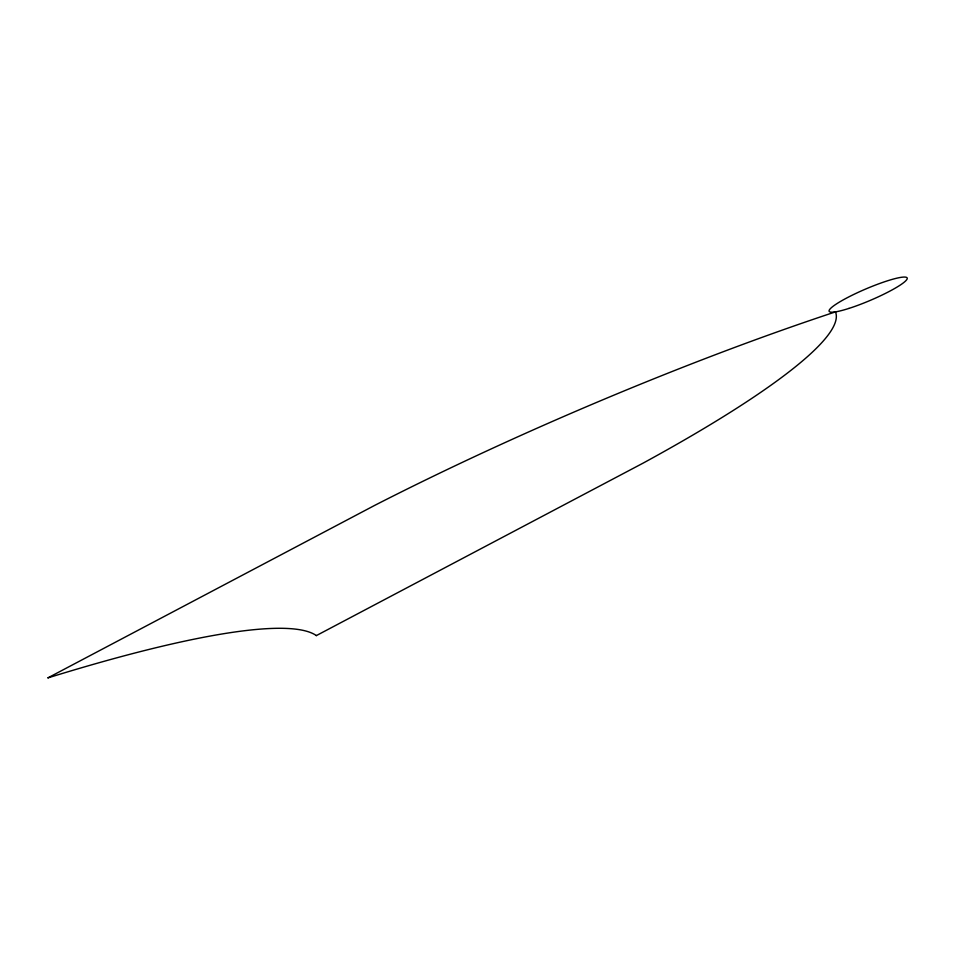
<?xml version="1.0" encoding="UTF-8"?>
<svg xmlns="http://www.w3.org/2000/svg" width="955" height="955" viewBox="0 0 955 955"><rect width="100%" height="100%" fill="white"/><g stroke="black" fill="none" stroke-linecap="round" stroke-linejoin="round"><path stroke-width="1.43" d="M316.284 635.636L643.013 463.175A531.78 76.77 -23.1 0 0 835.482 311.879A531.78 76.77 -23.1 0 0 374.503 505.482L47.75 677.943A636.436 91.871 -23.1 0 1 316.392 635.588M848.959 308.405A42.426 6.124 -23.1 0 0 907.25 278.299A42.426 6.124 -23.1 0 0 848.243 297.196A42.426 6.124 -23.1 0 0 848.959 308.405"/></g></svg>
